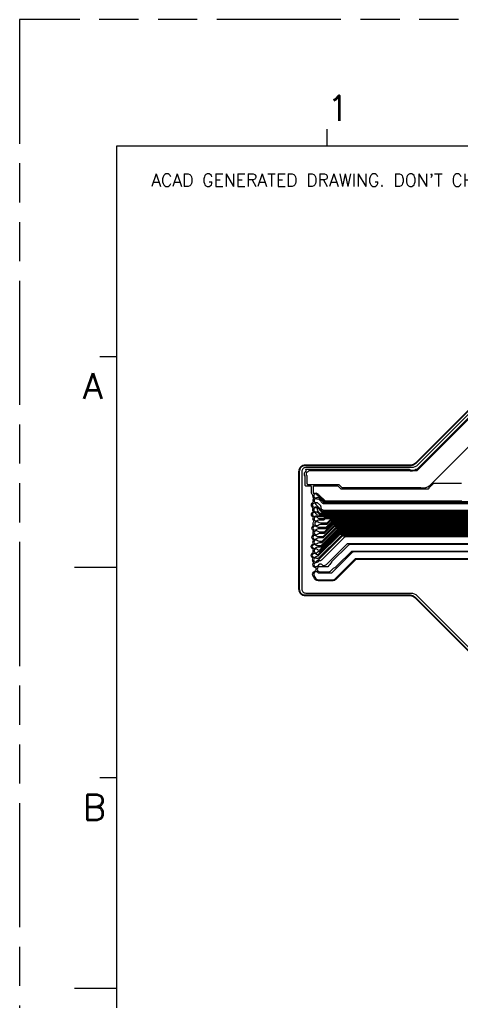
# Model space of a CAD drawing. Extents: x 3811 to 4710, y -385 to -198.
# Drawn here: x 4434.2 to 4467.9, y -273.2 to -198.1 of the extents above; entities that cross this region are included whole.
import ezdxf

# ---------------------------------------------------------------- set-up
doc = ezdxf.new("R2010")
doc.units = 0
doc.linetypes.add('PHANTOM', pattern=[29.5, 9.5, -1.5, 3, -1.5, 3, -1.5, 9.5])
doc.layers.get('0').update_dxf_attribs({"lineweight": 9})
doc.layers.add('0PAPERF', color=2, linetype='PHANTOM', lineweight=9, plot=False)
doc.layers.add('gbr-outline-dxf_layer1', color=2, linetype='Continuous')
doc.styles.add('SIMPLEX', font='simplex.shx')

msp = doc.modelspace()

# ---------------------------------------------------------------- linework, layer by layer
for p, q in [((4457.748, -207.824), (4457.748, -206.534)), ((4690.666, -207.824), (4441.618, -207.824)), ((4441.618, -207.824), (4441.618, -380.094)), ((4441.618, -223.954), (4440.327, -223.954)), ((4457.235, -236.703), (4457.235, -236.703)), ((4457.154, -238.106), (4457.154, -238.106)), ((4457.154, -238.106), (4457.154, -238.106)), ((4441.618, -240.085), (4438.392, -240.085)), ((4441.618, -256.215), (4440.327, -256.215)), ((4441.618, -272.345), (4438.392, -272.345))]:
    msp.add_line(p, q)
at = {"linetype": 'Continuous'}
for points in [[(4476.997, -220.256), (4476.997, -220.256, 0.198841), (4476.431, -220.49), (4464.677, -232.244, -0.198849), (4464.182, -232.449), (4456.102, -232.449, 0.414221), (4455.802, -232.749), (4455.802, -232.75)], [(4457.057, -241.107), (4457.056, -241.107, -0.34503), (4456.74, -240.859, 0.006177), (4456.713, -240.814), (4456.707, -240.808, -0.198922), (4456.628, -240.619, -0.345774), (4456.832, -240.36, 0.327553), (4456.903, -240.263), (4456.903, -240.263, -0.028006), (4456.902, -240.233, -0.041279), (4456.905, -240.189, 0.016821), (4456.905, -240.183, 0.192862), (4456.877, -240.112, -0.003707), (4456.875, -240.112, -0.414189), (4456.649, -239.886, -0.214074), (4456.724, -239.717, 0.006157), (4456.724, -239.715, 0.030717), (4456.724, -239.703, -0.239899), (4456.631, -239.52, -0.163561), (4456.677, -239.384, -0.319388), (4456.525, -239.17, -0.351154), (4456.701, -238.95, -0.145488), (4456.665, -238.826, -0.13939), (4456.699, -238.707, -0.348757), (4456.524, -238.487, -0.335139), (4456.688, -238.27, -0.148457), (4456.65, -238.144, -0.185343), (4456.708, -237.993, -0.300138), (4456.571, -237.785, -0.310471), (4456.716, -237.574, 0.014571), (4456.714, -237.572, -0.187784), (4456.661, -237.435, -0.196744), (4456.719, -237.293, 0.017121), (4456.721, -237.29, -0.308199), (4456.578, -237.08, -0.29311), (4456.709, -236.875, -0.182953), (4456.659, -236.74, -0.158969), (4456.698, -236.621, 0.158506), (4456.717, -236.561, 0.165992), (4456.696, -236.498, -0.1654), (4456.654, -236.375, -0.173745), (4456.7, -236.246, -0.332645), (4456.538, -236.029, -0.314689), (4456.686, -235.817, -0.16978), (4456.637, -235.676, -0.173502), (4456.688, -235.533, -0.319937), (4456.536, -235.319, -0.341046), (4456.704, -235.101, -0.157119), (4456.666, -234.982, -0.183288), (4456.717, -234.847, 0.154945), (4456.727, -234.818, 0.149646), (4456.718, -234.79, -0.224022), (4456.636, -234.615, -0.076494), (4456.646, -234.547, -0.25427), (4456.541, -234.354), (4456.541, -233.91, 0.414106), (4456.491, -233.86), (4456.116, -233.86, -0.41407), (4456.066, -233.81), (4456.066, -233.11, -0.185378), (4455.995, -232.924, -0.111963), (4456.022, -232.805, 0.33704), (4456.132, -232.66, 0.134387), (4456.111, -232.584), (4456.12, -232.575), (4464.029, -232.575, -0.096122), (4464.098, -232.603, 0.256398), (4464.182, -232.65, 0.103195), (4464.542, -232.575), (4464.608, -232.575, 0.198766), (4464.643, -232.56), (4464.787, -232.416, 0.012111), (4464.819, -232.386), (4464.819, -232.386), (4476.173, -221.032)], [(4475.399, -221.911), (4464.608, -232.703), (4464.397, -232.703, 0.047155), (4464.387, -232.703), (4464.387, -232.704, -0.052748), (4464.183, -232.725), (4464.182, -232.725)], [(4458.874, -233.963), (4464.901, -233.963, 0.278485), (4465.654, -233.778), (4476.24, -223.192)], [(4455.802, -232.75), (4455.802, -241.276, 0.050307), (4455.799, -241.306, 0.050321), (4455.802, -241.336), (4455.802, -241.544, 0.096628), (4455.791, -241.6, 0.096623), (4455.802, -241.656), (4455.802, -241.75, 0.414221), (4456.102, -242.05), (4464.133, -242.05, -0.198849), (4464.627, -242.255), (4476.469, -254.096, 0.19897), (4477.035, -254.33), (4477.035, -254.33), (4493.56, -254.33), (4493.56, -254.33), (4530.112, -254.33), (4530.112, -254.33)], [(4464.182, -232.725), (4464.182, -232.725, -0.113097), (4464.106, -232.708), (4464.105, -232.707, 0.111757), (4464.084, -232.703), (4456.345, -232.703, 0.198581), (4456.31, -232.717), (4456.251, -232.776, 0.375042), (4456.122, -232.924, 0.262209), (4456.194, -233.052), (4456.194, -233.682, 0.414254), (4456.244, -233.732), (4456.953, -233.732, 0.062662), (4457.076, -233.747), (4458.637, -233.747), (4458.839, -233.949, 0.199154), (4458.874, -233.963)], [(4468.022, -233.667), (4465.893, -233.667, 0.199195), (4465.857, -233.681), (4465.708, -233.831, -0.073392), (4465.514, -233.975), (4465.514, -234.041, -0.414095), (4465.464, -234.091), (4458.821, -234.091, -0.199074), (4458.786, -234.077), (4458.583, -233.873, 0.199172), (4458.547, -233.859), (4457.532, -233.859), (4457.532, -233.86), (4456.719, -233.86, 0.414228), (4456.669, -233.91), (4456.669, -234.354, 0.116421), (4456.68, -234.4), (4456.793, -234.4, -0.077183), (4456.862, -234.389, -0.282742), (4457.063, -234.513, -0.177198), (4457.134, -234.546), (4457.562, -234.974, 0.198757), (4457.598, -234.989)], [(4470.313, -235.065), (4457.551, -235.065), (4457.55, -235.065, -0.185411), (4457.542, -235.061, 0.01219), (4457.541, -235.06), (4457.133, -234.652, 0.02995), (4457.13, -234.649), (4457.08, -234.599, 0.208845), (4457.052, -234.588), (4457.025, -234.588, -0.066002), (4456.996, -234.549, 0.286472), (4456.862, -234.465, 0.414224), (4456.712, -234.615, 0.414224), (4456.862, -234.765, 0.150552), (4456.946, -234.739), (4456.946, -234.739, -0.149313), (4457.049, -234.707, 0.010413), (4457.05, -234.707, -0.048308), (4457.085, -234.71), (4457.489, -235.114, 0.015849), (4457.49, -235.115, 0.192562), (4457.551, -235.14)], [(4470.382, -235.214), (4457.508, -235.214, 0.03924), (4457.469, -235.217, -0.112868), (4457.417, -235.192, 0.038615), (4457.414, -235.19), (4457.119, -234.896, 0.209582), (4457.026, -234.855), (4456.979, -234.855, 0.140662), (4456.9, -234.832, 0.234881), (4456.78, -234.892, 0.414502), (4456.779, -235.071, 0.237971), (4456.9, -235.132, 0.13378), (4456.976, -235.111), (4457.222, -235.358, -0.049577), (4457.26, -235.431, 0.45325), (4457.508, -235.714), (4470.485, -235.714, 0.190595)], [(4471.019, -235.802), (4457.392, -235.802, 0.010224), (4457.39, -235.802, -0.158155), (4457.383, -235.799), (4457.383, -235.798), (4457.23, -235.645, 0.012343), (4457.229, -235.644, -0.020651), (4457.229, -235.644), (4457.228, -235.643), (4457.162, -235.555, 0.053628), (4457.156, -235.549), (4457.013, -235.406, 0.019853), (4457.011, -235.404), (4456.917, -235.311, -0.043456), (4456.907, -235.281, 0.086769), (4456.901, -235.269, 0.308045), (4456.762, -235.174, 0.414224), (4456.612, -235.324, 0.414224), (4456.762, -235.474, 0.144001), (4456.843, -235.45, -0.057708), (4456.885, -235.445, 0.010294), (4456.886, -235.445, -0.108636), (4456.963, -235.462), (4457.104, -235.603), (4457.167, -235.687, 0.012366), (4457.168, -235.688, 0.028194), (4457.175, -235.696, 0.015669), (4457.176, -235.697), (4457.329, -235.85, 0.012111), (4457.33, -235.851, 0.199143), (4457.392, -235.877, 0.016951), (4457.394, -235.877), (4471.017, -235.877, 0.010905)], [(4471.08, -235.952), (4457.315, -235.952, 0.04358), (4457.309, -235.951), (4457.192, -235.951), (4457.074, -235.833, 0.020624), (4457.072, -235.831, -0.20009), (4457.013, -235.689, 0.015515), (4457.012, -235.686, -0.004706), (4457.013, -235.683, 0.01223), (4457.013, -235.676, 0.414224), (4456.863, -235.526, 0.414224), (4456.713, -235.676, 0.414224), (4456.863, -235.826, 0.014841), (4456.871, -235.826, -0.007386), (4456.877, -235.826, 0.010493), (4456.878, -235.826, -0.195844), (4457.018, -235.883, 0.010949), (4457.019, -235.884), (4457.149, -236.014, 0.212997), (4457.177, -236.026), (4457.303, -236.026, 0.043563), (4457.309, -236.027), (4471.079, -236.027, 0.011026)], [(4457.551, -235.14, 0.010952), (4457.552, -235.139), (4470.315, -235.139, 0.01351)], [(4471.141, -236.11), (4457.111, -236.11), (4456.99, -236.093), (4456.918, -236.021, -0.045326), (4456.91, -235.996), (4456.91, -235.996, 0.35038), (4456.764, -235.879, 0.414224), (4456.614, -236.029, 0.414224), (4456.764, -236.179, 0.119858), (4456.833, -236.162, -0.111805), (4456.894, -236.148, 0.010144), (4456.895, -236.148, -0.106991), (4456.954, -236.161), (4456.954, -236.161, 0.1039), (4456.969, -236.165), (4457.101, -236.185, 0.046626), (4457.108, -236.185), (4471.14, -236.185, 0.011013)], [(4476.282, -236.56), (4458.157, -236.56, 0.011039), (4458.155, -236.56, 0.198382), (4458.093, -236.585), (4458.093, -236.585), (4458.093, -236.585), (4458.093, -236.585), (4457.646, -237.033), (4457.646, -237.033), (4457.646, -237.033, -0.184804), (4457.637, -237.037), (4457.637, -237.037), (4457.154, -237.037, 0.011979), (4457.153, -237.037), (4457.135, -237.037, -0.145907), (4456.891, -236.958, 0.157517), (4456.804, -236.93, 0.414224), (4456.654, -237.08, 0.414224), (4456.804, -237.23, 0.162931), (4456.894, -237.2, -0.15385), (4457.148, -237.112, 0.002889), (4457.153, -237.112), (4457.154, -237.112), (4457.635, -237.112, 0.011026), (4457.637, -237.112, 0.198799), (4457.699, -237.086), (4457.699, -237.086), (4457.699, -237.086), (4458.146, -236.638, -0.184663), (4458.155, -236.635), (4458.155, -236.635), (4476.281, -236.635, 0.011026)], [(4471.339, -236.26), (4457.617, -236.26, 0.021288), (4457.613, -236.26, 0.189594), (4457.555, -236.286), (4457.555, -236.286), (4457.555, -236.286), (4457.555, -236.286), (4457.484, -236.357, -0.184775), (4457.475, -236.361), (4457.475, -236.361), (4457.16, -236.361, -0.196454), (4457.001, -236.278, 0.013151), (4457, -236.277, 0.217014), (4456.887, -236.225, 0.414224), (4456.737, -236.375, 0.414224), (4456.887, -236.525, 0.17867), (4456.984, -236.489, -0.151332), (4457.114, -236.436), (4457.159, -236.436, 0.016889), (4457.161, -236.436), (4457.473, -236.436, 0.010905), (4457.475, -236.436, 0.198582), (4457.537, -236.41), (4457.537, -236.41), (4457.537, -236.41), (4457.537, -236.41), (4457.608, -236.339, -0.198867), (4457.616, -236.335, 0.016935), (4457.619, -236.335), (4471.337, -236.335, 0.011039)], [(4456.942, -236.89, 0.184083), (4457.042, -236.852), (4457.042, -236.852, -0.179145), (4457.228, -236.778), (4457.235, -236.778, 0.016889), (4457.237, -236.778), (4457.704, -236.778, 0.010919), (4457.705, -236.778, 0.197522), (4457.767, -236.753), (4457.767, -236.752), (4458.031, -236.489), (4458.031, -236.488, -0.195422), (4458.039, -236.485, 0.01692), (4458.042, -236.485), (4475.755, -236.485, 0.010905)], [(4475.756, -236.41), (4458.039, -236.41, 0.021305), (4458.036, -236.41, 0.188536), (4457.978, -236.435), (4457.977, -236.435), (4457.714, -236.699), (4457.714, -236.699, -0.18118), (4457.706, -236.703), (4457.705, -236.703), (4457.235, -236.703)], [(4476.059, -237.159), (4458.576, -237.159, 0.011039), (4458.575, -237.159, 0.198383), (4458.513, -237.185), (4458.513, -237.185), (4458.513, -237.185), (4458.513, -237.185), (4457.264, -238.433), (4457.264, -238.433, -0.199101), (4457.256, -238.437, 0.016983), (4457.253, -238.437), (4457.025, -238.437, 0.023178), (4457.022, -238.437), (4457, -238.437, -0.172657), (4456.851, -238.376, 0.186569), (4456.75, -238.337, 0.414224), (4456.6, -238.487, 0.414224), (4456.75, -238.637, 0.212447), (4456.861, -238.588, -0.194244), (4457.024, -238.512), (4457.255, -238.512, 0.02124), (4457.259, -238.512, 0.189685), (4457.317, -238.486), (4457.317, -238.486), (4458.566, -237.238), (4458.566, -237.238, -0.184663), (4458.574, -237.234), (4458.575, -237.234), (4476.061, -237.234, 0.010346)], [(4476.584, -236.859), (4458.349, -236.859, 0.010946), (4458.348, -236.859, 0.198776), (4458.286, -236.885), (4458.286, -236.885), (4458.286, -236.885), (4458.286, -236.885), (4457.439, -237.732), (4457.439, -237.732), (4457.439, -237.732, -0.185029), (4457.431, -237.736), (4457.43, -237.736), (4457.119, -237.736, 0.012502), (4457.117, -237.736), (4457.088, -237.736, -0.15018), (4456.886, -237.665, 0.013361), (4456.884, -237.664, 0.15762), (4456.797, -237.635, 0.414224), (4456.647, -237.785, 0.414224), (4456.797, -237.935, 0.179118), (4456.894, -237.899), (4456.895, -237.899, -0.167059), (4457.114, -237.811, 0.00307), (4457.119, -237.811), (4457.429, -237.811, 0.010932), (4457.43, -237.811, 0.199075), (4457.492, -237.785), (4457.492, -237.785), (4457.492, -237.785), (4458.339, -236.938, -0.184734), (4458.347, -236.934), (4458.348, -236.934), (4476.582, -236.934, 0.011064)], [(4457.154, -238.106), (4457.154, -238.106, 0.002965), (4457.151, -238.106, -0.19202), (4456.98, -238.036, 0.011588), (4456.979, -238.035, 0.191828), (4456.876, -237.994, 0.414224), (4456.726, -238.144, 0.414224), (4456.876, -238.294, 0.198621), (4456.982, -238.25, -0.186571), (4457.148, -238.181), (4457.154, -238.181, 0.016889), (4457.156, -238.181), (4457.318, -238.181, 0.011039), (4457.319, -238.181, 0.197344), (4457.38, -238.156), (4457.381, -238.156), (4458.449, -237.088, -0.199082), (4458.458, -237.084, 0.016935), (4458.46, -237.084), (4476.52, -237.084, 0.01096)], [(4475.498, -237.309), (4458.647, -237.309, 0.011026), (4458.646, -237.309, 0.198396), (4458.584, -237.334), (4458.584, -237.334), (4458.584, -237.334), (4458.584, -237.334), (4457.13, -238.788, -0.20355), (4457.003, -238.727, 0.011408), (4457.002, -238.726, 0.213125), (4456.891, -238.676, 0.414224), (4456.741, -238.826, 0.414224), (4456.891, -238.976, 0.216129), (4457.004, -238.925), (4457.004, -238.925), (4457.004, -238.925), (4457.004, -238.925, -0.215913), (4457.139, -238.863), (4457.146, -238.863, 0.195893), (4457.172, -238.853), (4457.172, -238.852), (4458.637, -237.387, -0.184777), (4458.645, -237.384), (4458.646, -237.384), (4475.497, -237.384, 0.01096)], [(4476.345, -236.71), (4458.241, -236.71, 0.011039), (4458.24, -236.71, 0.198751), (4458.178, -236.735), (4458.178, -236.735), (4457.519, -237.394), (4457.519, -237.394, -0.184991), (4457.511, -237.397), (4457.51, -237.397), (4457.23, -237.397, 0.01418), (4457.228, -237.397), (4457.228, -237.397, 0.010937), (4457.226, -237.397), (4457.222, -237.397, -0.160281), (4456.999, -237.32, 0.176419), (4456.903, -237.285, 0.414224), (4456.753, -237.435, 0.414224), (4456.903, -237.585)], [(4457.235, -236.703), (4457.235, -236.703, 0.003187), (4457.231, -236.703, -0.178202), (4457.045, -236.631, 0.192414), (4456.942, -236.59, 0.414224), (4456.792, -236.74, 0.414224), (4456.942, -236.89)], [(4456.903, -237.585, 0.168938), (4456.996, -237.553, -0.165518), (4457.225, -237.472), (4457.228, -237.472, 0.010951), (4457.229, -237.472), (4457.509, -237.472, 0.010905), (4457.51, -237.472, 0.198944), (4457.572, -237.447), (4457.572, -237.447), (4458.231, -236.788), (4458.231, -236.788, -0.184663), (4458.239, -236.785), (4458.24, -236.785), (4476.343, -236.785, 0.010905)], [(4476.522, -237.009), (4458.458, -237.009, 0.021288), (4458.455, -237.009, 0.189594), (4458.396, -237.035), (4458.396, -237.035), (4458.396, -237.035), (4458.396, -237.035), (4457.328, -238.103), (4457.328, -238.103, -0.180971), (4457.32, -238.106), (4457.319, -238.106), (4457.154, -238.106)], [(4473.865, -237.459), (4458.735, -237.459, 0.011039), (4458.734, -237.459, 0.198751), (4458.672, -237.485), (4458.672, -237.485), (4457.036, -239.12), (4457.034, -239.12, 0.023091), (4457.031, -239.12), (4457.008, -239.12, -0.169219), (4456.849, -239.057, 0.024405), (4456.846, -239.055, 0.174518), (4456.751, -239.02, 0.414224), (4456.601, -239.17, 0.414224), (4456.751, -239.32, 0.20236), (4456.858, -239.275, 0.008694), (4456.859, -239.274, -0.191381), (4457.033, -239.195), (4457.052, -239.195, 0.200143), (4457.079, -239.184), (4458.725, -237.538), (4458.725, -237.538, -0.184663), (4458.733, -237.534), (4458.734, -237.534), (4473.864, -237.534, 0.010973)], [(4473.803, -237.609), (4458.89, -237.609, 0.011039), (4458.888, -237.609, 0.198955), (4458.827, -237.634), (4458.827, -237.634), (4457.073, -239.389, -0.089308), (4457.003, -239.402, 0.010317), (4457.002, -239.402, -0.10726), (4456.919, -239.384), (4456.918, -239.383, 0.105905), (4456.857, -239.37, 0.414224), (4456.707, -239.52, 0.414224), (4456.857, -239.67, 0.318692), (4456.998, -239.57, -0.017752), (4457.004, -239.557, 0.130039), (4457.02, -239.547), (4457.12, -239.447), (4457.12, -239.447), (4458.88, -237.687, -0.184777), (4458.888, -237.684), (4458.888, -237.684), (4473.801, -237.684, 0.010819)], [(4472.353, -237.759), (4459.192, -237.759, 0.202686), (4459.012, -237.832), (4457.325, -239.519, 0.028385), (4457.306, -239.54, 0.015112), (4457.305, -239.541, -0.119476), (4457.176, -239.594), (4457.168, -239.594, 0.069869), (4457.14, -239.597), (4457.139, -239.597, 0.173466), (4457.123, -239.603, 0.083661), (4457.095, -239.622, 0.006191), (4457.094, -239.624), (4457.023, -239.695, -0.093662), (4456.864, -239.737, 0.01009), (4456.86, -239.737, 0.386736), (4456.725, -239.886, 0.414224), (4456.875, -240.036, 0.210652), (4456.985, -239.987, 0.171496), (4457.047, -239.959), (4457.047, -239.958), (4457.154, -239.851), (4457.155, -239.85), (4457.186, -239.819, -0.075975), (4457.221, -239.814, 0.012615), (4457.222, -239.814, -0.196703), (4457.303, -239.848, 0.453136), (4457.679, -239.872), (4459.292, -238.259), (4472.249, -238.259)], [(4471.576, -238.334), (4459.527, -238.334, 0.197952), (4459.349, -238.404, 0.005541), (4459.346, -238.408), (4458.106, -239.648, 0.061894), (4458.068, -239.696, -0.060659), (4457.803, -240.034, 0.004545), (4457.802, -240.036), (4457.795, -240.042), (4457.168, -240.042, 1), (4457.168, -240.423), (4457.874, -240.423, 0.199159), (4458.009, -240.368), (4458.073, -240.304), (4458.073, -240.304), (4458.078, -240.298, -0.059446), (4458.41, -240.04, 0.062851), (4458.46, -240.001), (4459.627, -238.834), (4471.472, -238.834)], [(4470.175, -238.909), (4459.799, -238.909, 0.196199), (4459.625, -238.98, 0.003647), (4459.623, -238.982), (4458.074, -240.531), (4457.106, -240.531, -0.190572), (4457.055, -240.51), (4457.03, -240.485, 1), (4456.76, -240.754), (4456.773, -240.766, -0.008564), (4456.812, -240.831, 0.356547), (4457.057, -241.031), (4458.174, -241.031, 0.202686), (4458.354, -240.958), (4459.903, -239.409), (4470.071, -239.409)], [(4489.433, -246.693), (4487.158, -246.693, -0.198804), (4487.122, -246.679), (4485.391, -244.948, 0.198741), (4485.356, -244.933), (4475.623, -244.933, -0.198911), (4475.392, -244.837), (4470.055, -239.499, 0.198808), (4470.019, -239.485), (4459.955, -239.485, 0.198889), (4459.92, -239.499), (4458.408, -241.011, -0.199068), (4458.177, -241.107), (4457.057, -241.107)]]:
    msp.add_lwpolyline(points, format="xyb", dxfattribs=at)
msp.add_lwpolyline([(4457.598, -234.989), (4468.057, -234.989)], dxfattribs=at)
at = {"layer": '0PAPERF'}
for p, q in [((4698.797, -198.142), (4434.197, -198.142)), ((4434.197, -198.142), (4434.197, -385.255))]:
    msp.add_line(p, q, dxfattribs=at)
at = {"layer": 'gbr-outline-dxf_layer1', "linetype": 'Continuous'}
msp.add_lwpolyline([(4547.294, -254.53), (4477.035, -254.53, -0.198916), (4476.328, -254.238), (4464.486, -242.396, 0.198918), (4464.133, -242.249), (4456.102, -242.249, -0.414216), (4455.602, -241.75), (4455.602, -232.75, -0.414362), (4456.102, -232.25), (4464.183, -232.25, 0.19873), (4464.536, -232.103), (4476.29, -220.349, -0.198916), (4476.997, -220.056), (4547.297, -220.056, -0.198917)], format="xyb", dxfattribs=at)

# ---------------------------------------------------------------- texts
at = {"style": 'SIMPLEX'}
for s, height, p in [('1', 1.936, (4457.748, -205.889)), ('A', 1.961, (4439.037, -227.181)), ('B', 1.961, (4439.037, -259.441))]:
    msp.add_text(s, height=height, dxfattribs=at).set_placement(p)
at = {"color": 3, "style": 'SIMPLEX'}
msp.add_text("ACAD GENERATED DRAWING. DON'T CHANGE BY HAND", height=0.9678, dxfattribs=at).set_placement((4444.274, -210.921))

doc.saveas('drawing.dxf')
